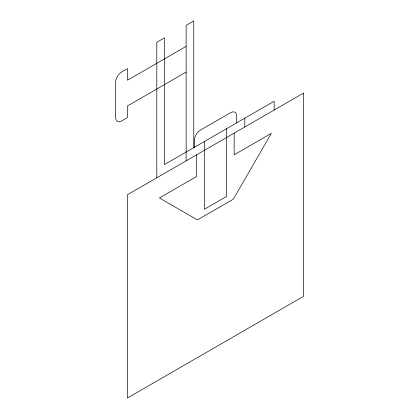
<?xml version="1.0" encoding="UTF-8"?>
<svg xmlns="http://www.w3.org/2000/svg" width="419" height="419" viewBox="0 0 419 419"><rect width="100%" height="100%" fill="white"/><g stroke="black" fill="none" stroke-linecap="round" stroke-linejoin="round"><path stroke-width="0.63" d="M186.141 46.357L127.47 80.233L127.47 68.648L121.541 72.068A8.38 4.839 -60 0 0 115.618 82.334L115.618 117.561A8.38 4.839 -60 0 0 121.541 120.986L127.47 117.561L127.47 105.976L186.141 72.105M274.152 110.045L274.152 101.236L164.431 164.583L164.431 37.888L156.806 42.293L156.806 177.797M244.816 118.174L244.816 126.983M236.662 122.882L236.662 116.042A8.38 4.839 -60 0 0 230.733 112.617L200.224 130.236A8.38 4.839 -60 0 0 194.301 140.496L194.301 147.341M234.148 133.142L234.148 154.821L271.334 133.352L233.31 199.208L197.433 219.923L159.414 197.972L196.595 176.504L196.595 154.821M226.627 128.675L226.627 196.427L204.331 209.301L204.331 141.549M193.772 147.645L193.772 20.95L186.141 25.355L186.141 160.859M303.382 93.17L127.36 194.793L127.36 398.05L303.382 296.422L303.382 93.17"/></g></svg>
